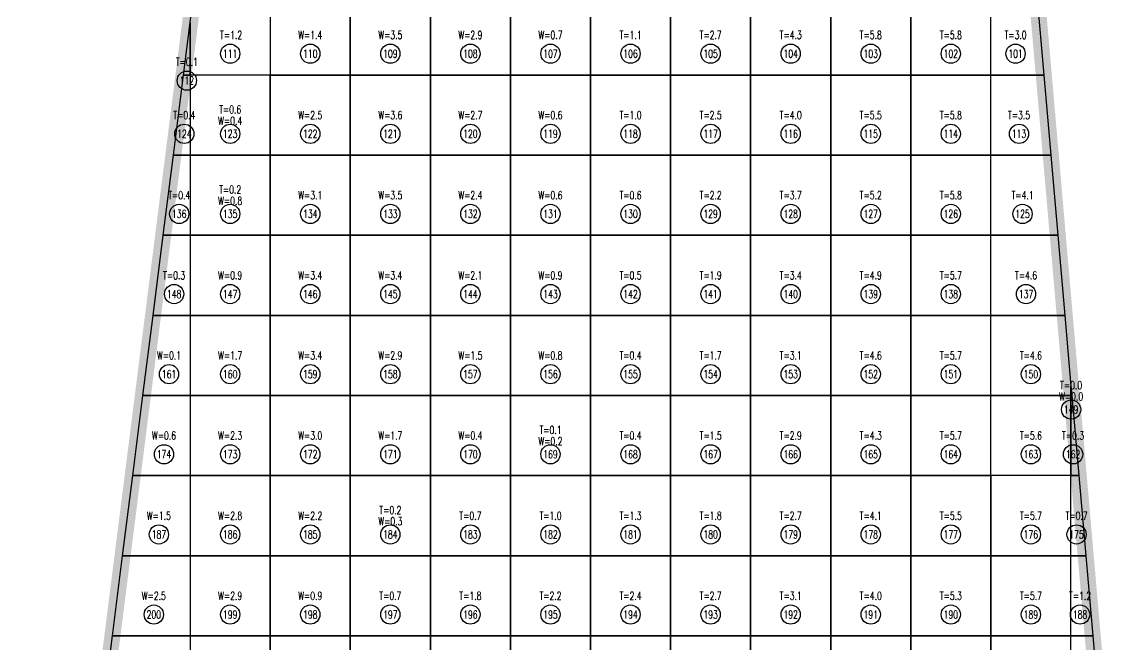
# Model space of a CAD drawing. Extents: x 4283 to 40403, y 1134 to 1764.
# Drawn here: x 17844.26 to 17890.1, y 1614.95 to 1640.87 of the extents above; entities that cross this region are included whole.
import ezdxf
from ezdxf.enums import TextEntityAlignment as Align

# ---------------------------------------------------------------- set-up
doc = ezdxf.new("R2010")
doc.units = 0
for name, color, linetype in [('tdz_20-3方格网', 2, 'Continuous'), ('tdz_20-3方格网计算', 7, 'Continuous'), ('tdz_格田', 6, 'Continuous')]:
    doc.layers.add(name, color=color, linetype=linetype)
doc.styles.add('GLandNum', font='txt_____.ttf', dxfattribs={"width": 0.7, "height": 0.5})

msp = doc.modelspace()

# ---------------------------------------------------------------- linework, layer by layer
at = {"layer": 'tdz_20-3方格网', "linetype": 'Continuous'}
for points in [[(17851.407, 1641.997, 2261.359), (17854.595, 1641.997, 2261.419), (17854.595, 1638.663, 2261.425), (17851.262, 1638.663, 2261.356), (17851.262, 1640.848, 2261.358)], [(17854.595, 1641.997, 2261.419), (17854.595, 1638.663, 2261.425), (17857.928, 1638.663, 2261.44), (17857.928, 1641.997, 2261.455)], [(17857.928, 1641.997, 2261.455), (17857.928, 1638.663, 2261.44), (17861.262, 1638.663, 2261.436), (17861.262, 1641.997, 2261.462)], [(17861.262, 1641.997, 2261.462), (17861.262, 1638.663, 2261.436), (17864.595, 1638.663, 2261.33), (17864.595, 1641.997, 2261.366)], [(17864.595, 1641.997, 2261.366), (17864.595, 1638.663, 2261.33), (17867.928, 1638.663, 2261.247), (17867.928, 1641.997, 2261.281)], [(17867.928, 1641.997, 2261.281), (17867.928, 1638.663, 2261.247), (17871.262, 1638.663, 2261.173), (17871.262, 1641.997, 2261.196)], [(17871.262, 1641.997, 2261.196), (17871.262, 1638.663, 2261.173), (17874.595, 1638.663, 2261.099), (17874.595, 1641.997, 2261.118)], [(17874.595, 1641.997, 2261.118), (17874.595, 1638.663, 2261.099), (17877.928, 1638.663, 2261.025), (17877.928, 1641.997, 2261.044)], [(17877.928, 1641.997, 2261.044), (17877.928, 1638.663, 2261.025), (17881.262, 1638.663, 2260.951), (17881.262, 1641.997, 2260.971)], [(17881.262, 1641.997, 2260.971), (17881.262, 1638.663, 2260.951), (17884.595, 1638.663, 2260.946), (17884.595, 1641.997, 2260.979)], [(17884.595, 1641.997, 2260.979), (17886.508, 1641.997, 2260.98), (17886.799, 1638.663, 2260.947), (17884.595, 1638.663, 2260.946)], [(17851.262, 1640.848, 2261.358), (17851.262, 1638.663, 2261.356), (17850.984, 1638.663, 2261.356)], [(17850.984, 1638.663, 2261.356), (17851.262, 1638.663, 2261.356), (17851.262, 1635.33, 2261.353), (17850.562, 1635.33, 2261.353)], [(17851.262, 1638.663, 2261.356), (17851.262, 1635.33, 2261.353), (17854.595, 1635.33, 2261.43), (17854.595, 1638.663, 2261.425)], [(17854.595, 1638.663, 2261.425), (17854.595, 1635.33, 2261.43), (17857.928, 1635.33, 2261.425), (17857.928, 1638.663, 2261.44)], [(17857.928, 1638.663, 2261.44), (17857.928, 1635.33, 2261.425), (17861.262, 1635.33, 2261.4), (17861.262, 1638.663, 2261.436)], [(17861.262, 1638.663, 2261.436), (17861.262, 1635.33, 2261.4), (17864.595, 1635.33, 2261.301), (17864.595, 1638.663, 2261.33)], [(17864.595, 1638.663, 2261.33), (17864.595, 1635.33, 2261.301), (17867.928, 1635.33, 2261.227), (17867.928, 1638.663, 2261.247)], [(17867.928, 1638.663, 2261.247), (17867.928, 1635.33, 2261.227), (17871.262, 1635.33, 2261.154), (17871.262, 1638.663, 2261.173)], [(17871.262, 1638.663, 2261.173), (17871.262, 1635.33, 2261.154), (17874.595, 1635.33, 2261.08), (17874.595, 1638.663, 2261.099)], [(17874.595, 1638.663, 2261.099), (17874.595, 1635.33, 2261.08), (17877.928, 1635.33, 2261.006), (17877.928, 1638.663, 2261.025)], [(17877.928, 1638.663, 2261.025), (17877.928, 1635.33, 2261.006), (17881.262, 1635.33, 2260.932), (17881.262, 1638.663, 2260.951)], [(17881.262, 1638.663, 2260.951), (17881.262, 1635.33, 2260.932), (17884.595, 1635.33, 2260.913), (17884.595, 1638.663, 2260.946)], [(17884.595, 1638.663, 2260.946), (17886.799, 1638.663, 2260.947), (17887.089, 1635.33, 2260.915), (17884.595, 1635.33, 2260.913)], [(17850.562, 1635.33, 2261.353), (17851.262, 1635.33, 2261.353), (17851.262, 1631.997, 2261.35), (17850.139, 1631.997, 2261.35)], [(17851.262, 1635.33, 2261.353), (17851.262, 1631.997, 2261.35), (17854.595, 1631.997, 2261.409), (17854.595, 1635.33, 2261.43)], [(17854.595, 1635.33, 2261.43), (17854.595, 1631.997, 2261.409), (17857.928, 1631.997, 2261.409), (17857.928, 1635.33, 2261.425)], [(17857.928, 1635.33, 2261.425), (17857.928, 1631.997, 2261.409), (17861.262, 1631.997, 2261.351), (17861.262, 1635.33, 2261.4)], [(17861.262, 1635.33, 2261.4), (17861.262, 1631.997, 2261.351), (17864.595, 1631.997, 2261.277), (17864.595, 1635.33, 2261.301)], [(17864.595, 1635.33, 2261.301), (17864.595, 1631.997, 2261.277), (17867.928, 1631.997, 2261.209), (17867.928, 1635.33, 2261.227)], [(17867.928, 1635.33, 2261.227), (17867.928, 1631.997, 2261.209), (17871.262, 1631.997, 2261.135), (17871.262, 1635.33, 2261.154)], [(17871.262, 1635.33, 2261.154), (17871.262, 1631.997, 2261.135), (17874.595, 1631.997, 2261.061), (17874.595, 1635.33, 2261.08)], [(17874.595, 1635.33, 2261.08), (17874.595, 1631.997, 2261.061), (17877.928, 1631.997, 2260.987), (17877.928, 1635.33, 2261.006)], [(17877.928, 1635.33, 2261.006), (17877.928, 1631.997, 2260.987), (17881.262, 1631.997, 2260.913), (17881.262, 1635.33, 2260.932)], [(17881.262, 1635.33, 2260.932), (17881.262, 1631.997, 2260.913), (17884.595, 1631.997, 2260.881), (17884.595, 1635.33, 2260.913)], [(17884.595, 1635.33, 2260.913), (17887.089, 1635.33, 2260.915), (17887.38, 1631.997, 2260.882), (17884.595, 1631.997, 2260.881)], [(17850.139, 1631.997, 2261.35), (17851.262, 1631.997, 2261.35), (17851.262, 1628.663, 2261.347), (17849.716, 1628.663, 2261.347)], [(17851.262, 1631.997, 2261.35), (17851.262, 1628.663, 2261.347), (17854.595, 1628.663, 2261.387), (17854.595, 1631.997, 2261.409)], [(17854.595, 1631.997, 2261.409), (17854.595, 1628.663, 2261.387), (17857.928, 1628.663, 2261.394), (17857.928, 1631.997, 2261.409)], [(17857.928, 1631.997, 2261.409), (17857.928, 1628.663, 2261.394), (17861.262, 1628.663, 2261.309), (17861.262, 1631.997, 2261.351)], [(17861.262, 1631.997, 2261.351), (17861.262, 1628.663, 2261.309), (17864.595, 1628.663, 2261.25), (17864.595, 1631.997, 2261.277)], [(17864.595, 1631.997, 2261.277), (17864.595, 1628.663, 2261.25), (17867.928, 1628.663, 2261.185), (17867.928, 1631.997, 2261.209)], [(17867.928, 1631.997, 2261.209), (17867.928, 1628.663, 2261.185), (17871.262, 1628.663, 2261.115), (17871.262, 1631.997, 2261.135)], [(17871.262, 1631.997, 2261.135), (17871.262, 1628.663, 2261.115), (17874.595, 1628.663, 2261.041), (17874.595, 1631.997, 2261.061)], [(17874.595, 1631.997, 2261.061), (17874.595, 1628.663, 2261.041), (17877.928, 1628.663, 2260.968), (17877.928, 1631.997, 2260.987)], [(17877.928, 1631.997, 2260.987), (17877.928, 1628.663, 2260.968), (17881.262, 1628.663, 2260.894), (17881.262, 1631.997, 2260.913)], [(17881.262, 1631.997, 2260.913), (17881.262, 1628.663, 2260.894), (17884.595, 1628.663, 2260.847), (17884.595, 1631.997, 2260.881)], [(17884.595, 1631.997, 2260.881), (17887.38, 1631.997, 2260.882), (17887.671, 1628.663, 2260.849), (17884.595, 1628.663, 2260.847)], [(17849.716, 1628.663, 2261.347), (17851.262, 1628.663, 2261.347), (17851.262, 1625.33, 2261.345), (17849.293, 1625.33, 2261.344)], [(17851.262, 1628.663, 2261.347), (17851.262, 1625.33, 2261.345), (17854.595, 1625.33, 2261.368), (17854.595, 1628.663, 2261.387)], [(17854.595, 1628.663, 2261.387), (17854.595, 1625.33, 2261.368), (17857.928, 1625.33, 2261.347), (17857.928, 1628.663, 2261.394)], [(17857.928, 1628.663, 2261.394), (17857.928, 1625.33, 2261.347), (17861.262, 1625.33, 2261.25), (17861.262, 1628.663, 2261.309)], [(17861.262, 1628.663, 2261.309), (17861.262, 1625.33, 2261.25), (17864.595, 1625.33, 2261.209), (17864.595, 1628.663, 2261.25)], [(17864.595, 1628.663, 2261.25), (17864.595, 1625.33, 2261.209), (17867.928, 1625.33, 2261.158), (17867.928, 1628.663, 2261.185)], [(17867.928, 1628.663, 2261.185), (17867.928, 1625.33, 2261.158), (17871.262, 1625.33, 2261.093), (17871.262, 1628.663, 2261.115)], [(17871.262, 1628.663, 2261.115), (17871.262, 1625.33, 2261.093), (17874.595, 1625.33, 2261.023), (17874.595, 1628.663, 2261.041)], [(17874.595, 1628.663, 2261.041), (17874.595, 1625.33, 2261.023), (17877.928, 1625.33, 2260.949), (17877.928, 1628.663, 2260.968)], [(17877.928, 1628.663, 2260.968), (17877.928, 1625.33, 2260.949), (17881.262, 1625.33, 2260.875), (17881.262, 1628.663, 2260.894)], [(17881.262, 1628.663, 2260.894), (17881.262, 1625.33, 2260.875), (17884.595, 1625.33, 2260.815), (17884.595, 1628.663, 2260.847)], [(17887.928, 1625.717, 2260.821), (17887.928, 1625.33, 2260.817), (17884.595, 1625.33, 2260.815), (17884.595, 1628.663, 2260.847), (17887.671, 1628.663, 2260.849)], [(17849.293, 1625.33, 2261.344), (17851.262, 1625.33, 2261.345), (17851.262, 1621.997, 2261.343), (17848.87, 1621.997, 2261.341)], [(17851.262, 1625.33, 2261.345), (17851.262, 1621.997, 2261.343), (17854.595, 1621.997, 2261.353), (17854.595, 1625.33, 2261.368)], [(17854.595, 1625.33, 2261.368), (17854.595, 1621.997, 2261.353), (17857.928, 1621.997, 2261.277), (17857.928, 1625.33, 2261.347)], [(17857.928, 1625.33, 2261.347), (17857.928, 1621.997, 2261.277), (17861.262, 1621.997, 2261.191), (17861.262, 1625.33, 2261.25)], [(17861.262, 1625.33, 2261.25), (17861.262, 1621.997, 2261.191), (17864.595, 1621.997, 2261.151), (17864.595, 1625.33, 2261.209)], [(17864.595, 1625.33, 2261.209), (17864.595, 1621.997, 2261.151), (17867.928, 1621.997, 2261.11), (17867.928, 1625.33, 2261.158)], [(17867.928, 1625.33, 2261.158), (17867.928, 1621.997, 2261.11), (17871.262, 1621.997, 2261.065), (17871.262, 1625.33, 2261.093)], [(17871.262, 1625.33, 2261.093), (17871.262, 1621.997, 2261.065), (17874.595, 1621.997, 2261.001), (17874.595, 1625.33, 2261.023)], [(17874.595, 1625.33, 2261.023), (17874.595, 1621.997, 2261.001), (17877.928, 1621.997, 2260.929), (17877.928, 1625.33, 2260.949)], [(17877.928, 1625.33, 2260.949), (17877.928, 1621.997, 2260.929), (17881.262, 1621.997, 2260.856), (17881.262, 1625.33, 2260.875)], [(17881.262, 1625.33, 2260.875), (17881.262, 1621.997, 2260.856), (17884.595, 1621.997, 2260.782), (17884.595, 1625.33, 2260.815)], [(17884.595, 1621.997, 2260.782), (17884.595, 1625.33, 2260.815), (17887.928, 1625.33, 2260.817), (17887.928, 1621.997, 2260.784)], [(17887.962, 1625.33, 2260.817), (17887.928, 1625.33, 2260.817), (17887.928, 1625.717, 2260.821)], [(17887.928, 1625.33, 2260.817), (17887.962, 1625.33, 2260.817), (17888.253, 1621.997, 2260.784), (17887.928, 1621.997, 2260.784)], [(17848.87, 1621.997, 2261.341), (17851.262, 1621.997, 2261.343), (17851.262, 1618.663, 2261.349), (17848.447, 1618.663, 2261.339)], [(17851.262, 1621.997, 2261.343), (17851.262, 1618.663, 2261.349), (17854.595, 1618.663, 2261.309), (17854.595, 1621.997, 2261.353)], [(17854.595, 1621.997, 2261.353), (17854.595, 1618.663, 2261.309), (17857.928, 1618.663, 2261.207), (17857.928, 1621.997, 2261.277)], [(17857.928, 1621.997, 2261.277), (17857.928, 1618.663, 2261.207), (17861.262, 1618.663, 2261.133), (17861.262, 1621.997, 2261.191)], [(17861.262, 1621.997, 2261.191), (17861.262, 1618.663, 2261.133), (17864.595, 1618.663, 2261.092), (17864.595, 1621.997, 2261.151)], [(17864.595, 1621.997, 2261.151), (17864.595, 1618.663, 2261.092), (17867.928, 1618.663, 2261.051), (17867.928, 1621.997, 2261.11)], [(17867.928, 1621.997, 2261.11), (17867.928, 1618.663, 2261.051), (17871.262, 1618.663, 2261.01), (17871.262, 1621.997, 2261.065)], [(17871.262, 1621.997, 2261.065), (17871.262, 1618.663, 2261.01), (17874.595, 1618.663, 2260.969), (17874.595, 1621.997, 2261.001)], [(17874.595, 1621.997, 2261.001), (17874.595, 1618.663, 2260.969), (17877.928, 1618.663, 2260.908), (17877.928, 1621.997, 2260.929)], [(17877.928, 1621.997, 2260.929), (17877.928, 1618.663, 2260.908), (17881.262, 1618.663, 2260.837), (17881.262, 1621.997, 2260.856)], [(17881.262, 1621.997, 2260.856), (17881.262, 1618.663, 2260.837), (17884.595, 1618.663, 2260.763), (17884.595, 1621.997, 2260.782)], [(17884.595, 1621.997, 2260.782), (17884.595, 1618.663, 2260.763), (17887.928, 1618.663, 2260.752), (17887.928, 1621.997, 2260.784)], [(17887.928, 1621.997, 2260.784), (17888.253, 1621.997, 2260.784), (17888.544, 1618.663, 2260.751), (17887.928, 1618.663, 2260.752)], [(17848.447, 1618.663, 2261.339), (17851.262, 1618.663, 2261.349), (17851.262, 1615.33, 2261.341), (17848.024, 1615.33, 2261.335)], [(17851.262, 1618.663, 2261.349), (17851.262, 1615.33, 2261.341), (17854.595, 1615.33, 2261.249), (17854.595, 1618.663, 2261.309)], [(17854.595, 1618.663, 2261.309), (17854.595, 1615.33, 2261.249), (17857.928, 1615.33, 2261.158), (17857.928, 1618.663, 2261.207)], [(17857.928, 1618.663, 2261.207), (17857.928, 1615.33, 2261.158), (17861.262, 1615.33, 2261.081), (17861.262, 1618.663, 2261.133)], [(17861.262, 1618.663, 2261.133), (17861.262, 1615.33, 2261.081), (17864.595, 1615.33, 2261.033), (17864.595, 1618.663, 2261.092)], [(17864.595, 1618.663, 2261.092), (17864.595, 1615.33, 2261.033), (17867.928, 1615.33, 2260.992), (17867.928, 1618.663, 2261.051)], [(17867.928, 1618.663, 2261.051), (17867.928, 1615.33, 2260.992), (17871.262, 1615.33, 2260.951), (17871.262, 1618.663, 2261.01)], [(17871.262, 1618.663, 2261.01), (17871.262, 1615.33, 2260.951), (17874.595, 1615.33, 2260.911), (17874.595, 1618.663, 2260.969)], [(17874.595, 1618.663, 2260.969), (17874.595, 1615.33, 2260.911), (17877.928, 1615.33, 2260.87), (17877.928, 1618.663, 2260.908)], [(17877.928, 1618.663, 2260.908), (17877.928, 1615.33, 2260.87), (17881.262, 1615.33, 2260.816), (17881.262, 1618.663, 2260.837)], [(17881.262, 1618.663, 2260.837), (17881.262, 1615.33, 2260.816), (17884.595, 1615.33, 2260.743), (17884.595, 1618.663, 2260.763)], [(17884.595, 1618.663, 2260.763), (17884.595, 1615.33, 2260.743), (17887.928, 1615.33, 2260.719), (17887.928, 1618.663, 2260.752)], [(17887.928, 1618.663, 2260.752), (17888.544, 1618.663, 2260.751), (17888.835, 1615.33, 2260.719), (17887.928, 1615.33, 2260.719)], [(17848.024, 1615.33, 2261.335), (17851.262, 1615.33, 2261.341), (17851.262, 1611.997, 2261.311), (17847.928, 1611.997, 2261.333), (17847.928, 1614.576, 2261.335)], [(17851.262, 1615.33, 2261.341), (17851.262, 1611.997, 2261.311), (17854.595, 1611.997, 2261.227), (17854.595, 1615.33, 2261.249)], [(17854.595, 1615.33, 2261.249), (17854.595, 1611.997, 2261.227), (17857.928, 1611.997, 2261.13), (17857.928, 1615.33, 2261.158)], [(17857.928, 1615.33, 2261.158), (17857.928, 1611.997, 2261.13), (17861.262, 1611.997, 2261.056), (17861.262, 1615.33, 2261.081)], [(17861.262, 1615.33, 2261.081), (17861.262, 1611.997, 2261.056), (17864.595, 1611.997, 2261.006), (17864.595, 1615.33, 2261.033)], [(17864.595, 1615.33, 2261.033), (17864.595, 1611.997, 2261.006), (17867.928, 1611.997, 2260.956), (17867.928, 1615.33, 2260.992)], [(17867.928, 1615.33, 2260.992), (17867.928, 1611.997, 2260.956), (17871.262, 1611.997, 2260.908), (17871.262, 1615.33, 2260.951)], [(17871.262, 1615.33, 2260.951), (17871.262, 1611.997, 2260.908), (17874.595, 1611.997, 2260.859), (17874.595, 1615.33, 2260.911)], [(17874.595, 1615.33, 2260.911), (17874.595, 1611.997, 2260.859), (17877.928, 1611.997, 2260.811), (17877.928, 1615.33, 2260.87)], [(17877.928, 1615.33, 2260.87), (17877.928, 1611.997, 2260.811), (17881.262, 1611.997, 2260.77), (17881.262, 1615.33, 2260.816)], [(17881.262, 1615.33, 2260.816), (17881.262, 1611.997, 2260.77), (17884.595, 1611.997, 2260.724), (17884.595, 1615.33, 2260.743)], [(17884.595, 1615.33, 2260.743), (17884.595, 1611.997, 2260.724), (17887.928, 1611.997, 2260.687), (17887.928, 1615.33, 2260.719)], [(17887.928, 1615.33, 2260.719), (17888.835, 1615.33, 2260.719), (17889.126, 1611.997, 2260.686), (17887.928, 1611.997, 2260.687)]]:
    msp.add_polyline3d(points, close=True, dxfattribs=at)
at = {"layer": 'tdz_20-3方格网计算', "color": 7, "linetype": 'Continuous'}
for centre in [(17852.928, 1639.552), (17856.262, 1639.552), (17859.595, 1639.552), (17862.928, 1639.552), (17866.262, 1639.552), (17869.595, 1639.552), (17872.928, 1639.552), (17876.262, 1639.552), (17879.595, 1639.552), (17882.928, 1639.552), (17885.624, 1639.552), (17851.123, 1638.432), (17851.017, 1636.219), (17852.928, 1636.219), (17856.262, 1636.219), (17859.595, 1636.219), (17862.928, 1636.219), (17866.262, 1636.219), (17869.595, 1636.219), (17872.928, 1636.219), (17876.262, 1636.219), (17879.595, 1636.219), (17882.928, 1636.219), (17885.769, 1636.219), (17850.806, 1632.886), (17852.928, 1632.886), (17856.262, 1632.886), (17859.595, 1632.886), (17862.928, 1632.886), (17866.262, 1632.886), (17869.595, 1632.886), (17872.928, 1632.886), (17876.262, 1632.886), (17879.595, 1632.886), (17882.928, 1632.886), (17885.915, 1632.886), (17850.594, 1629.552), (17852.928, 1629.552), (17856.262, 1629.552), (17859.595, 1629.552), (17862.928, 1629.552), (17866.262, 1629.552), (17869.595, 1629.552), (17872.928, 1629.552), (17876.262, 1629.552), (17879.595, 1629.552), (17882.928, 1629.552), (17886.06, 1629.552), (17850.383, 1626.219), (17852.928, 1626.219), (17856.262, 1626.219), (17859.595, 1626.219), (17862.928, 1626.219), (17866.262, 1626.219), (17869.595, 1626.219), (17872.928, 1626.219), (17876.262, 1626.219), (17879.595, 1626.219), (17882.928, 1626.219), (17886.262, 1626.219), (17887.937, 1624.746), (17850.171, 1622.886), (17852.928, 1622.886), (17856.262, 1622.886), (17859.595, 1622.886), (17862.928, 1622.886), (17866.262, 1622.886), (17869.595, 1622.886), (17872.928, 1622.886), (17876.262, 1622.886), (17879.595, 1622.886), (17882.928, 1622.886), (17886.262, 1622.886), (17888.018, 1622.886), (17849.96, 1619.552), (17852.928, 1619.552), (17856.262, 1619.552), (17859.595, 1619.552), (17862.928, 1619.552), (17866.262, 1619.552), (17869.595, 1619.552), (17872.928, 1619.552), (17876.262, 1619.552), (17879.595, 1619.552), (17882.928, 1619.552), (17886.262, 1619.552), (17888.163, 1619.552), (17849.749, 1616.219), (17852.928, 1616.219), (17856.262, 1616.219), (17859.595, 1616.219), (17862.928, 1616.219), (17866.262, 1616.219), (17869.595, 1616.219), (17872.928, 1616.219), (17876.262, 1616.219), (17879.595, 1616.219), (17882.928, 1616.219), (17886.262, 1616.219), (17888.309, 1616.219)]:
    msp.add_circle(centre, 0.4, dxfattribs=at)
at = {"layer": 'tdz_格田', "linetype": 'Continuous', "lineweight": 60, "const_width": 0.667}
msp.add_lwpolyline([(17844.595, 1588.304), (17855.033, 1670.572), (17883.815, 1672.855), (17892.325, 1575.33), (17844.595, 1588.304)], close=True, dxfattribs=at)

# ---------------------------------------------------------------- texts
at = {"layer": 'tdz_20-3方格网计算', "color": 2, "linetype": 'Continuous', "style": 'GLandNum', "width": 0.7}
for s, p in [('T=1.2', (17852.965, 1640.33)), ('T=1.1', (17869.595, 1640.33)), ('T=2.7', (17872.928, 1640.33)), ('T=4.3', (17876.262, 1640.33)), ('T=5.8', (17879.595, 1640.33)), ('T=5.8', (17882.928, 1640.33)), ('T=3.0', (17885.624, 1640.33)), ('T=0.1', (17851.123, 1639.21)), ('T=0.6', (17852.928, 1637.23)), ('T=0.4', (17851.017, 1636.997)), ('T=1.0', (17869.595, 1636.997)), ('T=2.5', (17872.928, 1636.997)), ('T=4.0', (17876.262, 1636.997)), ('T=5.5', (17879.595, 1636.997)), ('T=5.8', (17882.928, 1636.997)), ('T=3.5', (17885.769, 1636.997)), ('T=0.2', (17852.928, 1633.897)), ('T=0.4', (17850.806, 1633.663)), ('T=0.6', (17869.595, 1633.663)), ('T=2.2', (17872.928, 1633.663)), ('T=3.7', (17876.262, 1633.663)), ('T=5.2', (17879.595, 1633.663)), ('T=5.8', (17882.928, 1633.663)), ('T=4.1', (17885.915, 1633.663)), ('T=0.3', (17850.594, 1630.33)), ('T=0.5', (17869.595, 1630.33)), ('T=1.9', (17872.928, 1630.33)), ('T=3.4', (17876.262, 1630.33)), ('T=4.9', (17879.595, 1630.33)), ('T=5.7', (17882.928, 1630.33)), ('T=4.6', (17886.06, 1630.33)), ('T=0.4', (17869.595, 1626.997)), ('T=1.7', (17872.928, 1626.997)), ('T=3.1', (17876.262, 1626.997)), ('T=4.6', (17879.595, 1626.997)), ('T=5.7', (17882.928, 1626.997)), ('T=4.6', (17886.262, 1626.997)), ('T=0.0', (17887.937, 1625.757)), ('T=0.1', (17866.262, 1623.897)), ('T=0.4', (17869.595, 1623.663)), ('T=1.5', (17872.928, 1623.663)), ('T=2.9', (17876.262, 1623.663)), ('T=4.3', (17879.595, 1623.663)), ('T=5.7', (17882.928, 1623.663)), ('T=5.6', (17886.262, 1623.663)), ('T=0.3', (17888.018, 1623.663)), ('T=0.2', (17859.595, 1620.563)), ('T=0.7', (17862.928, 1620.33)), ('T=1.0', (17866.262, 1620.33)), ('T=1.3', (17869.595, 1620.33)), ('T=1.8', (17872.928, 1620.33)), ('T=2.7', (17876.262, 1620.33)), ('T=4.1', (17879.595, 1620.33)), ('T=5.5', (17882.928, 1620.33)), ('T=5.7', (17886.262, 1620.33)), ('T=0.7', (17888.163, 1620.33)), ('T=0.7', (17859.595, 1616.997)), ('T=1.8', (17862.928, 1616.997)), ('T=2.2', (17866.262, 1616.997)), ('T=2.4', (17869.595, 1616.997)), ('T=2.7', (17872.928, 1616.997)), ('T=3.1', (17876.262, 1616.997)), ('T=4.0', (17879.595, 1616.997)), ('T=5.3', (17882.928, 1616.997)), ('T=5.7', (17886.262, 1616.997)), ('T=1.2', (17888.309, 1616.997))]:
    msp.add_text(s, height=0.3333, dxfattribs=at).set_placement(p, align=Align.MIDDLE_CENTER)
at = {"layer": 'tdz_20-3方格网计算', "color": 173, "linetype": 'Continuous', "style": 'GLandNum', "width": 0.7}
for s, p in [('W=1.4', (17856.262, 1640.33)), ('W=3.5', (17859.595, 1640.33)), ('W=2.9', (17862.928, 1640.33)), ('W=0.7', (17866.262, 1640.33)), ('W=0.4', (17852.928, 1636.763)), ('W=2.5', (17856.262, 1636.997)), ('W=3.6', (17859.595, 1636.997)), ('W=2.7', (17862.928, 1636.997)), ('W=0.6', (17866.262, 1636.997)), ('W=0.8', (17852.928, 1633.43)), ('W=3.1', (17856.262, 1633.663)), ('W=3.5', (17859.595, 1633.663)), ('W=2.4', (17862.928, 1633.663)), ('W=0.6', (17866.262, 1633.663)), ('W=0.9', (17852.928, 1630.33)), ('W=3.4', (17856.262, 1630.33)), ('W=3.4', (17859.595, 1630.33)), ('W=2.1', (17862.928, 1630.33)), ('W=0.9', (17866.262, 1630.33)), ('W=0.1', (17850.383, 1626.997)), ('W=1.7', (17852.928, 1626.997)), ('W=3.4', (17856.262, 1626.997)), ('W=2.9', (17859.595, 1626.997)), ('W=1.5', (17862.928, 1626.997)), ('W=0.8', (17866.262, 1626.997)), ('W=0.0', (17887.937, 1625.29)), ('W=0.6', (17850.171, 1623.663)), ('W=2.3', (17852.928, 1623.663)), ('W=3.0', (17856.262, 1623.663)), ('W=1.7', (17859.595, 1623.663)), ('W=0.4', (17862.928, 1623.663)), ('W=0.2', (17866.262, 1623.43)), ('W=1.5', (17849.96, 1620.33)), ('W=2.8', (17852.928, 1620.33)), ('W=2.2', (17856.262, 1620.33)), ('W=0.3', (17859.595, 1620.097)), ('W=2.5', (17849.749, 1616.997)), ('W=2.9', (17852.928, 1616.997)), ('W=0.9', (17856.262, 1616.997))]:
    msp.add_text(s, height=0.3333, dxfattribs=at).set_placement(p, align=Align.MIDDLE_CENTER)
at = {"layer": 'tdz_20-3方格网计算', "color": 7, "linetype": 'Continuous', "style": 'GLandNum', "width": 0.7}
for s, p in [('111', (17852.928, 1639.552)), ('110', (17856.262, 1639.552)), ('109', (17859.595, 1639.552)), ('108', (17862.928, 1639.552)), ('107', (17866.262, 1639.552)), ('106', (17869.595, 1639.552)), ('105', (17872.928, 1639.552)), ('104', (17876.262, 1639.552)), ('103', (17879.595, 1639.552)), ('102', (17882.928, 1639.552)), ('101', (17885.624, 1639.552)), ('112', (17851.123, 1638.432)), ('124', (17851.017, 1636.219)), ('123', (17852.928, 1636.219)), ('122', (17856.262, 1636.219)), ('121', (17859.595, 1636.219)), ('120', (17862.928, 1636.219)), ('119', (17866.262, 1636.219)), ('118', (17869.595, 1636.219)), ('117', (17872.928, 1636.219)), ('116', (17876.262, 1636.219)), ('115', (17879.595, 1636.219)), ('114', (17882.928, 1636.219)), ('113', (17885.769, 1636.219)), ('136', (17850.806, 1632.886)), ('135', (17852.928, 1632.886)), ('134', (17856.262, 1632.886)), ('133', (17859.595, 1632.886)), ('132', (17862.928, 1632.886)), ('131', (17866.262, 1632.886)), ('130', (17869.595, 1632.886)), ('129', (17872.928, 1632.886)), ('128', (17876.262, 1632.886)), ('127', (17879.595, 1632.886)), ('126', (17882.928, 1632.886)), ('125', (17885.915, 1632.886)), ('148', (17850.594, 1629.552)), ('147', (17852.928, 1629.552)), ('146', (17856.262, 1629.552)), ('145', (17859.595, 1629.552)), ('144', (17862.928, 1629.552)), ('143', (17866.262, 1629.552)), ('142', (17869.595, 1629.552)), ('141', (17872.928, 1629.552)), ('140', (17876.262, 1629.552)), ('139', (17879.595, 1629.552)), ('138', (17882.928, 1629.552)), ('137', (17886.06, 1629.552)), ('161', (17850.383, 1626.219)), ('160', (17852.928, 1626.219)), ('159', (17856.262, 1626.219)), ('158', (17859.595, 1626.219)), ('157', (17862.928, 1626.219)), ('156', (17866.262, 1626.219)), ('155', (17869.595, 1626.219)), ('154', (17872.928, 1626.219)), ('153', (17876.262, 1626.219)), ('152', (17879.595, 1626.219)), ('151', (17882.928, 1626.219)), ('150', (17886.262, 1626.219)), ('149', (17887.937, 1624.746)), ('174', (17850.171, 1622.886)), ('173', (17852.928, 1622.886)), ('172', (17856.262, 1622.886)), ('171', (17859.595, 1622.886)), ('170', (17862.928, 1622.886)), ('169', (17866.262, 1622.886)), ('168', (17869.595, 1622.886)), ('167', (17872.928, 1622.886)), ('166', (17876.262, 1622.886)), ('165', (17879.595, 1622.886)), ('164', (17882.928, 1622.886)), ('163', (17886.262, 1622.886)), ('162', (17888.018, 1622.886)), ('187', (17849.96, 1619.552)), ('186', (17852.928, 1619.552)), ('185', (17856.262, 1619.552)), ('184', (17859.595, 1619.552)), ('183', (17862.928, 1619.552)), ('182', (17866.262, 1619.552)), ('181', (17869.595, 1619.552)), ('180', (17872.928, 1619.552)), ('179', (17876.262, 1619.552)), ('178', (17879.595, 1619.552)), ('177', (17882.928, 1619.552)), ('176', (17886.262, 1619.552)), ('175', (17888.163, 1619.552)), ('200', (17849.749, 1616.219)), ('199', (17852.928, 1616.219)), ('198', (17856.262, 1616.219)), ('197', (17859.595, 1616.219)), ('196', (17862.928, 1616.219)), ('195', (17866.262, 1616.219)), ('194', (17869.595, 1616.219)), ('193', (17872.928, 1616.219)), ('192', (17876.262, 1616.219)), ('191', (17879.595, 1616.219)), ('190', (17882.928, 1616.219)), ('189', (17886.262, 1616.219)), ('188', (17888.309, 1616.219))]:
    msp.add_text(s, height=0.3333, dxfattribs=at).set_placement(p, align=Align.MIDDLE_CENTER)

doc.saveas('drawing.dxf')
